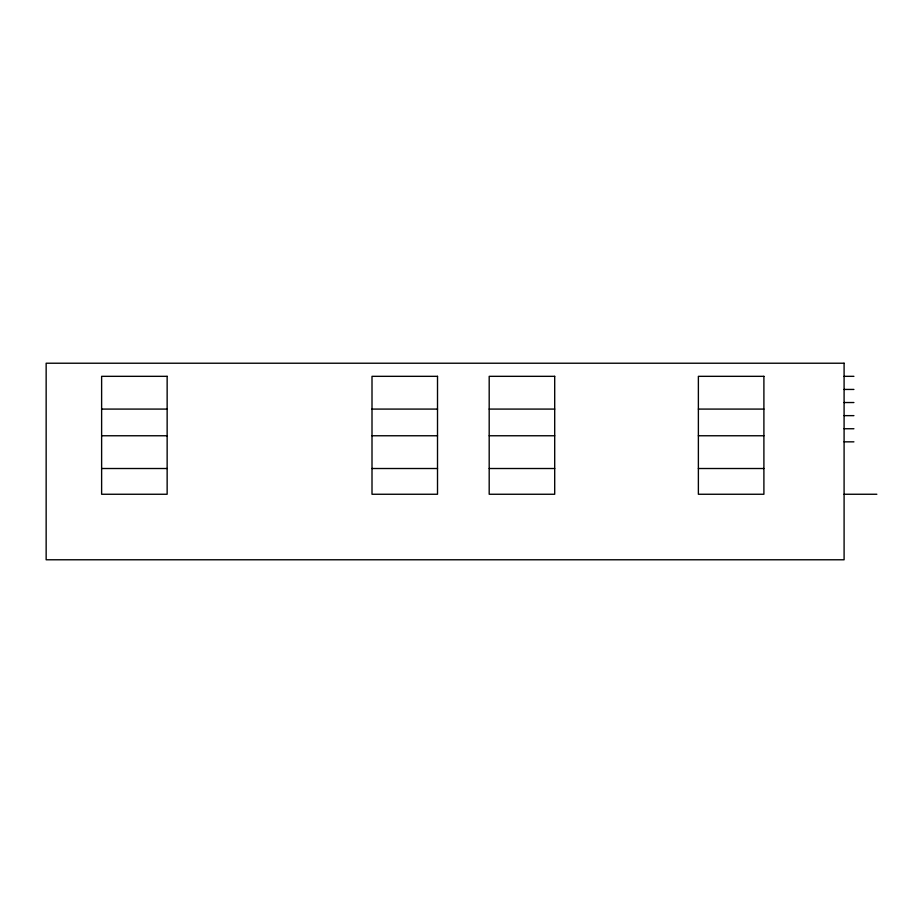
<?xml version="1.0" encoding="UTF-8"?>
<svg xmlns="http://www.w3.org/2000/svg" width="923" height="923" viewBox="0 0 923 923"><rect width="100%" height="100%" fill="white"/><g stroke="black" fill="none" stroke-linecap="round" stroke-linejoin="round"><path stroke-width="1.38" d="M844.095 376.33L853.913 376.33M844.095 389.437L853.913 389.437M844.095 402.532L853.913 402.532M101.622 409.085L167.144 409.085M372.004 409.085L437.514 409.085M489.19 409.085L554.7 409.085M698.376 409.085L763.898 409.085M844.095 415.638L853.913 415.638M844.095 428.745L853.913 428.745M101.622 435.76L167.144 435.76M372.004 435.76L437.514 435.76M489.19 435.76L554.7 435.76M698.376 435.76L763.898 435.76M844.095 441.84L853.913 441.84M101.622 468.515L167.144 468.515M372.004 468.515L437.514 468.515M489.19 468.515L554.7 468.515M698.376 468.515L763.898 468.515M844.095 494.255L876.85 494.255M844.095 363.224L46.15 363.224L46.15 559.776L844.095 559.776L844.095 363.224M167.144 376.33L101.622 376.33L101.622 494.255L167.144 494.255L167.144 376.33M437.514 376.33L372.004 376.33L372.004 494.255L437.514 494.255L437.514 376.33M554.7 376.33L489.19 376.33L489.19 494.255L554.7 494.255L554.7 376.33M763.898 376.33L698.376 376.33L698.376 494.255L763.898 494.255L763.898 376.33"/></g></svg>
